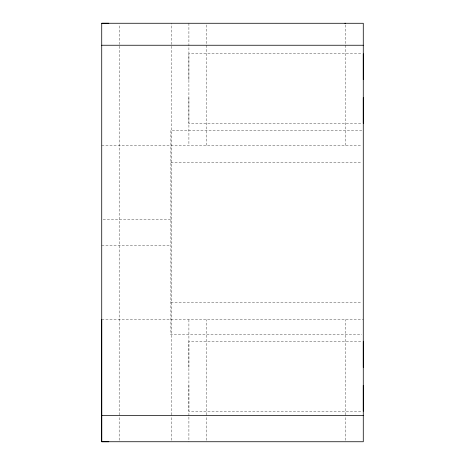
<?xml version="1.0" encoding="UTF-8"?>
<svg xmlns="http://www.w3.org/2000/svg" width="465" height="465" viewBox="0 0 465 465"><rect width="100%" height="100%" fill="white"/><g stroke="black" fill="none" stroke-linecap="round" stroke-linejoin="round"><path stroke-width="0.35" stroke-dasharray="2.33 1.74" d="M119.168 440.285L119.168 415.582M119.168 414.856L119.174 24.703M171.469 440.285L171.469 415.582M171.469 414.856L171.475 23.25M188.906 385.38L188.906 411.223L361.822 411.223M188.906 367.327L188.906 341.479L361.822 341.479M188.906 97.667L188.906 123.516L361.822 123.516M188.906 79.62L188.906 53.771L361.822 53.771M206.384 440.285L206.384 415.582M206.384 414.856L206.39 319.682M206.39 145.312L206.396 24.715M345.797 440.291L345.797 415.588M345.797 414.861L345.803 319.682M345.803 145.312L345.809 23.262M361.822 130.212L170.888 130.212L170.888 334.783L361.822 334.783M101.725 145.312L361.822 145.312M170.888 162.75L361.822 162.75M103.166 219.416L170.888 219.416M101.725 245.572L170.888 245.572M170.888 302.244L361.822 302.244M101.725 319.682L363.275 319.682M188.906 23.262L188.906 145.312M188.906 319.682L188.906 416.309M188.906 417.035L188.906 441.738"/><path stroke-width="0.7" d="M101.725 319.682L101.725 441.738L108.798 441.738M363.275 411.223L363.275 385.38M363.275 367.327L363.275 341.479M363.275 123.516L363.275 97.667M363.275 79.62L363.275 53.771M101.725 23.262L363.275 23.285L363.275 441.75L101.725 441.738L101.725 23.262L108.804 23.262M344.902 23.262L345.524 23.262M101.725 45.245L363.275 45.245M101.725 415.594L363.275 415.594"/></g></svg>
